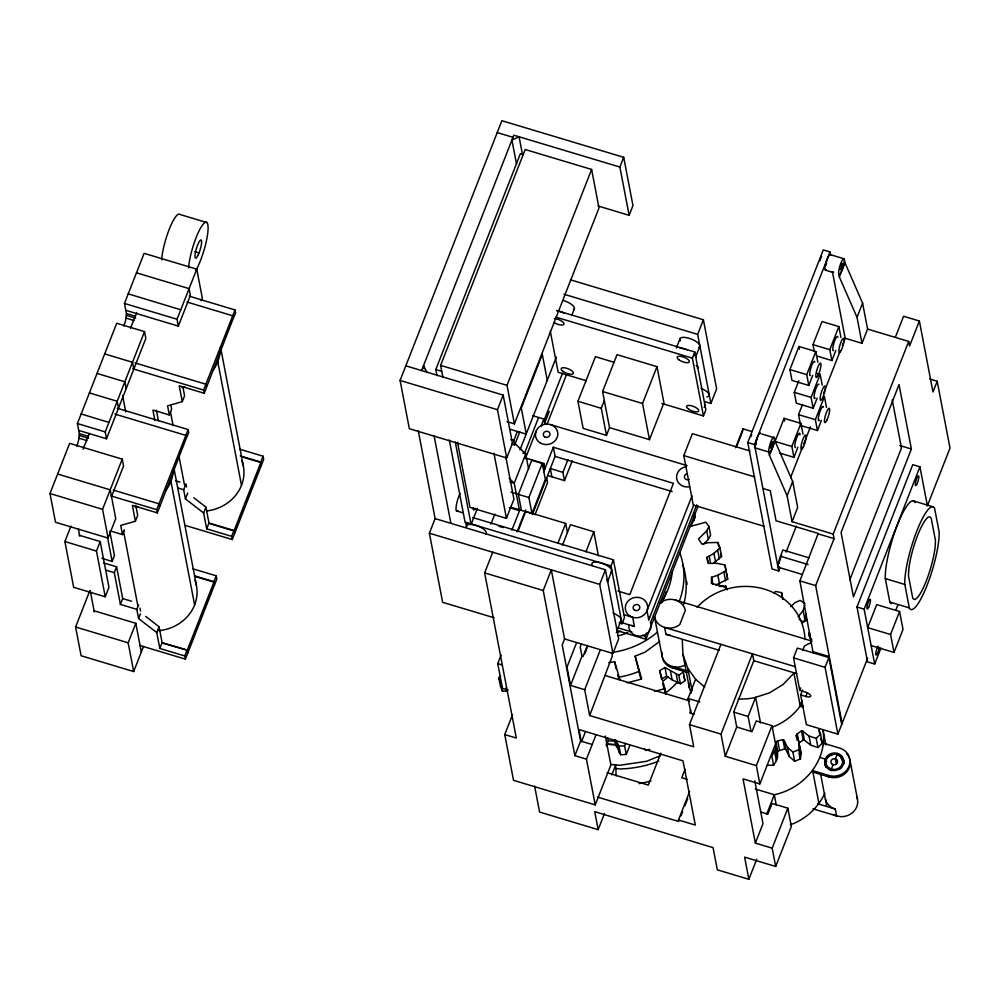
<?xml version="1.0" encoding="UTF-8"?>
<svg xmlns="http://www.w3.org/2000/svg" width="1000" height="1000" viewBox="0 0 1000 1000"><rect width="100%" height="100%" fill="white"/><g stroke="black" fill="none" stroke-linecap="round" stroke-linejoin="round"><path stroke-width="1.5" d="M76.85 446.188A11.5 2.375 -73.3 0 0 78.987 438.188L79.362 433.65L77.4 423.537L116.713 323.25L144.512 331.613L145.838 338.413L106.512 438.762L78.7 430.412M123.912 326.1A11.5 2.375 -73.3 0 0 126.05 318.1L126.425 313.562L124.475 303.45L144.125 253.337L196.75 269.163L202.275 297.913L201.175 300.7M689.613 526.625L705.8 522.212L708.938 526.55L706.725 530.812L698.525 538.962L701.963 544.087L708.438 542.675L717.9 542.5L719.938 547.888L713.925 553.375L706.888 557.375L708.637 563.45L716.8 563.3L724.875 564.95L726.025 570.575L717.862 575.212L711.575 577.275L711.388 583.387L722.763 586.213L726.938 588.725M616.125 775.888L615.7 764.925L611.8 774.85M767.375 765.25L773.587 765.3L776.375 760.875L777.387 757.913L775.638 748.763L775.962 742.113L777.725 740.85L782.938 739.688L784.112 740.387L787.475 747.337L789.225 756.5L794.663 761.225L800.45 758.925L801.038 753.913L797.262 733.838L801.425 730.925L802.7 731.1L809.05 736.1L816.2 738.312L820.537 734.087L818.85 729.362L819.737 733.938M777.387 757.913L777.725 751.263L775.962 742.113M161.688 259.812L161.975 256.375A28.062 5.8 -73.3 0 1 170.413 226.462A28.062 5.8 -73.3 0 1 180 214.488L206.95 222.587M188.65 267.913L188.925 264.475A28.062 5.8 -73.3 0 1 200.975 227.338A28.062 5.8 -73.3 0 1 207.787 232.75A28.062 5.8 -73.3 0 1 196.038 270.125M800.45 758.925C797.225 751.225 801.475 742.688 796.2 735.625L797.262 733.838M682.262 639.637L682.938 654.463L689.3 687.625L691.225 693.162M755.275 789L774.312 794.712C799.237 789.525 820.512 768.763 823.4 743.012A61.675 56.1 -10.9 0 0 822.95 729.8L825.875 744.938M798.15 616.912L803.15 610.562L804.688 605.1M802.412 622.888L804.912 619.712L806.45 614.25M690.75 526.413L695.275 517.3L694.45 513M773.587 765.3L771.838 756.15L775.638 748.763M144.512 331.613L105.213 431.9L106.512 438.762M122.225 459.15L102.575 509.325L108.1 538.075L55.512 522.275L50 493.525L69.638 443.35L122.225 459.15L123.55 465.95L111.525 496.637M139.65 645.4L185.4 659.15L216.8 579.025L216.188 575.812L192.675 568.75M185.037 525.35L232.275 539.538L263.675 459.412L263.062 456.213L239.55 449.15M83.125 449.15L89.275 433.462M130.562 328.113L136.7 312.438M79.15 535.225L100.175 541.538L108.95 587.288L105.237 596.788L73.675 587.312L64.9 541.55L70.938 526.15M125.775 310.312L178.35 326.112L177.05 319.25L196.75 269.163M178.35 326.112L190.375 295.438L189.062 288.637L136.488 272.825M105.237 596.788L96.463 551.038L100.175 541.538M108.1 538.075L115.738 518.587L110.213 489.825L57.638 474.025M143.5 646.488L133.675 671.55L81.112 655.75L75.6 627L89.787 590.8M110.525 531L122.463 534.587L124.3 529.9M154.963 420.625L152.925 410.05L169.338 414.975L171.625 409.125L171.038 406.075M101.912 558.337L112.15 561.413L114.438 555.562L109.8 531.362M185.4 659.15L184.788 655.95L159.812 648.45L156.762 632.587L138.55 618.5L136.8 609.35L120.4 604.412L114.3 572.663L116.6 566.812L103.7 562.938M122.463 534.587L120.712 525.438L135.412 521.225L137.7 515.375L135.762 505.288M169.338 414.975L167.575 405.825L182.288 401.625L184.575 395.775L182.913 387.125M135.412 521.225L132.375 505.375L157.35 512.875L156.725 509.675L188.137 429.55L117.3 408.263M182.288 401.625L179.237 385.763L204.213 393.275L203.6 390.062L235.012 309.938L189.262 296.188M120.4 604.412L122.688 598.562L116.6 566.812M157.35 512.875L186.337 438.125L185.837 435.387L115 414.113M204.213 393.275L233.212 318.525L232.712 315.788L186.962 302.038M136.8 609.35L138.637 604.663M232.275 539.538L231.65 536.337L206.675 528.837L203.637 512.987L185.425 498.888L183.675 489.738L185.5 485.062M133.675 671.55L128.162 642.8L135.8 623.3L93.763 610.675M138.55 618.5L140.387 613.812M185.425 498.888L187.725 493.038M156.762 632.587L159.062 626.737L145.7 616.4M203.637 512.987L205.938 507.137L193.787 497.738M159.812 648.45L162.1 642.6L159.062 626.737M206.675 528.837L208.975 522.987L205.938 507.137M184.788 655.95L187.075 650.1L162.1 642.6M214.513 584.875L213.888 581.663L216.188 575.812M231.65 536.337L233.95 530.487L208.975 522.987M261.375 465.262L260.763 462.062L263.062 456.213M234.562 533.7L234 530.938L260.825 462.5L241.388 456.662M405.812 365.825L503.188 395.087L512.45 443.35L506.712 457.975L409.338 428.713L400.087 380.45L501.875 120.7L623.7 157.3L632.962 205.575L629.138 215.325L598.013 205.975M421.587 370.562L513.825 135.188L619.888 167.05L629.138 215.325M436.975 375.662L435.8 369.55L520.4 153.663L523.375 154.562M442.875 377.25L440.6 365.375L525.2 149.5L591.613 169.45L599 207.975L514.4 423.862L507.025 421.637M494.2 617.8L442.625 602.3L429.375 533.212L435.112 518.6L418.263 430.75M506.712 457.975L497.463 409.7L503.188 395.087M514.4 423.862L507.013 385.337L591.613 169.45M449.3 439.95L465.15 522.612L471.1 524.4L477.337 508.462M619.888 167.05L623.7 157.3M511.688 444.075L514.65 444.963L513.812 440.562L517.225 431.85M514.65 444.963L519.775 431.887M571.65 315.637L574.288 308.938M490.875 524.2L494.85 514.038M519.963 449.95L556.375 357.05M524.675 452.987L538.6 417.463M525.288 458.787L536.112 431.163M541.013 426.275L543.85 419.05L532.7 415.7M543.787 421.05L562.537 373.188M512.575 714.625L504.75 734.587L516.312 738.062L484.65 572.9L492.738 552.25M457.5 442.25L470 507.4L506.438 518.35L513.925 499.237L505.788 456.812M547.1 423.9L544.637 423.162L549.25 411.4M546.975 424.475L566.3 375.163M511.875 530.175L519.513 510.675L514.237 483.2L525.7 453.95L514.35 442.863M510.7 507.163L531.962 513.55L528.888 497.537L542.263 463.425L531.737 460.262L518.375 494.375L521.438 510.387M517.125 531.75L525.662 509.975M542.737 466.413L543.875 463.512L525.662 458.038M517.95 531.263L525.725 511.413L565.688 523.425L567.413 532.487M543.7 471.45L544.837 468.55L543.875 463.512M543.688 471.812L553.325 447.238L673.413 483.312L629.788 594.65L617.925 591.075M531.962 513.55L545.325 479.438L542.263 463.425M532.45 514.45L555.075 456.388L553.325 447.238M609.513 427.638L649.475 439.65L663.925 402.8L656.988 366.65L617.025 354.65L602.587 391.5L609.513 427.638L606.487 435.387L583.138 428.375L577.938 401.287L595.425 356.688L614.388 362.388M535.037 514.675L547.562 482.725L546.675 478.15M547.95 475.6L564.5 480.6L562.925 472.362L567.9 459.663M564.5 480.6L572.25 460.838M508.162 690.037L502.488 688.325L497.738 663.575L501.087 655.013M606.487 435.387L601.287 408.312L604.325 400.562M557.9 543.263L565.688 523.425M574.888 755.662L543.225 590.5L551.312 569.85L564.562 638.938L562.2 644.975L580.625 741.038L574.888 755.662L586.462 759.137L595.237 804.887L513.525 780.337L504.75 734.587M562.425 545.237L570.45 524.738L593.8 531.75L598.413 555.825M649.475 439.65L642.55 403.5L656.988 366.65M585.913 551.888L593.8 531.75M676.375 348L680.062 338.612M576.638 642.537L567 667.138L570.5 685.438L584.7 689.712L589.65 715.537L693.725 746.812L689.475 724.638L720.925 644.35M564.562 638.938L612.938 653.475L599.688 584.388L605.413 569.763L435.112 518.6M704.963 401.688L710.913 403.475L697.663 334.387L703.388 319.775L570.425 279.812M661.95 403.475L703.45 415.95L692.375 358.137L694.775 352L556.912 310.575M619.1 622.863L622.062 623.75L610.975 565.938L613.387 559.8L472.55 517.487M581.337 644.175L580.212 647.05L581.962 656.2L570.5 685.438M611.638 571.275L607.438 582A10.6 3.812 21.4 0 0 607.013 579.763M699.688 346.625L695.487 357.337A10.6 3.812 21.4 0 0 695.05 355.1M587.388 645.375L583.013 656.513L581.962 656.2M584.775 653.787L587.525 646.787M584.7 689.712L600.35 649.762M764.112 526.3L693.275 505.012L683.8 455.6L692.387 433.663L749.95 450.962M622.062 623.75L624.475 617.612L613.387 559.8M703.45 415.95L705.863 409.812L694.775 352M612.938 653.475L618.663 638.85L605.413 569.763M710.913 403.475L716.637 388.862L703.388 319.775M589.65 715.537L612.375 655.975L611.812 653.062M581.675 741.363L585.525 731.513M586.462 759.137L596.05 734.675M692 495.875L647 610.712L648.75 619.862L693.763 505.025M616.737 630.487L645.9 639.25L645.288 636.05L646.413 633.15M650.387 623.025L696.712 504.825M645.9 639.25L698.1 506.062M606.263 745.938L608.225 740.925L607.675 738.05M595.237 804.887L610.887 764.963L605.325 735.987M735.588 447.725L742.987 428.85L751.9 431.538M736.925 445.825L742.613 431.312M608.225 740.925L614.4 741.038L620.662 754.712L626.263 754.475L624.612 745.875L625.6 743.35M779.875 568.075L778.737 570.962L772.013 568.95L747.775 442.55L823.263 249.925L829.987 251.95L830.575 254.988M626.263 754.475L629.725 745.638M534.6 786.025L539.587 812.062L598.162 829.663L604.425 813.688M778.737 570.962L754.5 444.575L829.987 251.95M812.775 375.363L808.812 385.462L791.988 380.412L789.9 369.562L798.962 346.463L815.788 351.525L817.862 362.362M842.087 723.425L815.662 585.625L834.075 538.638L833.2 534.062L792.087 521.7L787.113 495.763L769.45 455.363L775.025 441.125L774.388 437.788L762.087 434.087M833.688 272A8.188 1.688 -73.3 0 1 832.412 271.725L845.175 338.25L862 343.312L857.025 317.362L839.362 276.962L844.938 262.738L844.3 259.387M803 434.237L800.913 423.387L784.087 418.338L775.037 441.438L791.862 446.488L793.938 457.337L779.925 453.125M817.138 398.15L813.175 408.25L796.35 403.2L794.275 392.35L798.8 380.8M814.275 351.413L812.975 344.637L822.025 321.538L838.85 326.587L840.938 337.425M808.812 385.462L806.725 374.625L815.788 351.525M660.8 753.2L648.3 785.1L607.025 772.7M800.362 424.125L798.55 414.637L802.513 404.525M690.975 713.487L688.088 698.413L695.588 679.262L687.775 668.325L682.938 654.463M791.862 446.488L800.913 423.387M813.175 408.25L811.1 397.413L820.15 374.3L817.35 373.462M816.45 355.9L831.875 360.538L829.8 349.688L838.85 326.587M690.938 710.288L689.887 712.962L694.05 714.212M793.938 457.337L797.9 447.225M831.875 360.538L835.837 350.425M790.512 477.725L802.475 447.212M803.612 444.312L810.45 426.875M823.538 393.462L840.05 351.325M842.325 345.513L845.175 338.25M800.625 425.475L817.45 430.538L815.375 419.688L824.425 396.587L826.5 407.425M787.113 495.763L792.688 481.525L775.025 441.125M857.025 317.362L862.6 303.137L844.938 262.738M817.45 430.538L821.413 420.425M685.1 769.2L681.75 777.725L687.387 779.412M792.087 521.7L797.663 507.475L792.688 481.525M862 343.312L867.575 329.075L862.6 303.137M779.562 566.975A8.188 1.688 -73.3 0 1 778.263 564.875A8.188 1.688 -73.3 0 1 780.438 556.237L782.9 549.975L809.112 557.85M597.487 797.075L678.763 821.5L678.475 820.013L689.663 791.462M681 815.788L682.675 811.5M684.912 805.8L687.712 798.662M786.125 552.137L796.338 526.062M725.275 756.287L721.012 734.112L752.475 653.838L753.8 660.7L733.8 711.725L736.725 727.038L725.275 756.287L756.35 765.625L759.85 783.925L743.025 778.875L755.35 843.112L772.175 848.162L775.688 866.462L744.613 857.125L748.863 879.3L717.312 869.825L713.062 847.65L594.712 811.65L598.162 829.663M813.125 652.837L799.887 580.887L818.225 533.438L776.05 520.763L770.288 490.712L762.925 488.5M895.425 337.1L903.6 316.262L919.375 321L932.987 391.975L937.188 381.25L929.825 379.038M751.025 731.525L748.125 716.45L755.625 697.312L769.488 692.875L783.025 684.538L793.95 673.188L800.312 706.35L803.263 707.237M833.2 534.062L908.7 341.438L867.575 329.075M919.375 321L909.575 346.012L908.7 341.438M802.55 690.025L800.638 694.9L805.888 696.488A5.613 2.025 21.4 0 0 810.713 695.775A5.613 2.025 21.4 0 0 805.013 691.912L799.762 690.325L793.525 657.85L797.35 648.1L828.9 657.575L841.712 724.4M756.35 765.625L772.013 725.65L756.237 720.913L752.038 731.637L736.725 727.038M802.712 650.438L804.388 646.162L807.513 644.237A15.762 14.35 -10.9 0 1 811.425 642.975M759.85 783.925L775.512 743.95L772.013 725.65M799.762 690.325L800.713 687.887M849.775 579.888L901.462 448L892.225 399.862M805.888 696.488L807.325 692.825M755.35 843.112L762.987 823.612L754.775 780.788M766.812 813.863L774.312 794.712L776.338 805.275M800.638 694.9L806.338 724.663L837.887 734.15L825.075 667.325L829.275 656.6L813.5 651.862M911.388 449L853.438 596.888L841.075 532.463L899.038 384.575L911.388 449L899.912 445.55M748.863 879.3L756.725 859.225M880.938 648.075L874.675 664.05L867.525 661.9L857 607L912.775 464.675L919.925 466.825L927.237 504.95M874.675 664.05L864.15 609.15L919.925 466.825M772.175 848.162L787.837 808.2L772.062 803.45L767.862 814.175L760.625 812M775.688 866.462L791.35 826.5L787.837 808.2M837.887 734.15L867.65 658.213M927.288 506.05L950 448.075L937.188 381.25M830.975 770.1L833.1 764.7M837.513 753.438L835.387 758.85L836.438 764.338M895.738 610.312L898.012 604.513M890.562 634.5L899.575 611.5L876.712 604.625L867.688 627.638L890.562 634.5L894 652.438L871.125 645.562M894 652.438L903.012 629.438L899.575 611.5M703.25 544.5L708.375 539.412L710.588 535.15L708.938 526.55M802.212 700.925L800.025 704.862L802.975 705.75M801.775 703.725C794.788 714.5 783.838 723.138 771.688 727.362M824.837 793.25C818.225 807.8 805.425 819.488 790.375 824.762M809.287 636.638L809.312 632.525L810.487 638.625M790.662 606.625L795.163 602.55L800.188 600.363L805.075 603.737M713.225 563.425L721.587 556.487L719.938 547.888M773.675 593.325L775.537 591.413L781.562 592.65L782.725 598.75M505.775 688.162L506.325 691.038L502.525 691.237L500.438 686.363L498.787 677.763L500.662 675.9M799.025 742.987L803.188 740.075L804.463 740.25L810.812 745.263L817.962 747.475L822.3 743.238L820.537 734.087M715.738 585.05L727.675 579.175L726.025 570.575M659.675 641.5L645 652.175L635.112 656.188L640.913 679.112M777.725 751.263L784.688 748.838L785.863 749.538L789.225 756.5M665 667.513L678.775 675.212L683.35 672.113L685 680.713L680.425 683.812L672.125 679.825L666.65 676.112L665 667.513L659.725 670.638L661.1 677.812M661.375 679.237L666.65 676.112M807.15 620.087L803.3 622.087L799.112 619.275M660.55 755.625L646.575 761.3L619.625 765.288L611.1 764.488M787.475 747.337L792.913 752.075L798.688 749.775M649.75 749.35L645.875 750.512L644.062 748.475M654.463 691.45L664.925 688.6L659.725 670.638M627.125 682.9L641.712 678.988L635.112 656.188M608.663 662.638L614.712 661.75L620.112 680.375M719.15 586.487L725.75 586.138L727.312 589.788M615.513 739.825L619.012 746.1L624.612 745.875M616.4 768.575L620.325 768.95A104.375 94.95 -10.9 0 0 658.775 761.162M497.212 132.587L512.987 137.338M830.375 254.662L844.038 258.775A8.188 1.688 -73.3 0 1 841.413 271.575A8.188 1.688 -73.3 0 1 839.087 269.175A8.188 1.688 -73.3 0 1 844.038 258.775M825.312 270.138L832.675 272.35M812.975 344.637L829.8 349.688M563.925 294.212L697.663 334.387M789.9 369.562L806.725 374.625M555.988 317.162L692.375 358.137M794.275 392.35L811.1 397.413M798.55 414.637L815.375 419.688M194.788 251.7L199.037 252.975M586.35 380.763L558.175 372.3L550.3 331.225M602.587 391.5L642.55 403.5M747.775 442.55L754.5 444.575M913.363 500.887L932.875 506.75M577.938 401.287L601.287 408.312M440.6 365.375L507.013 385.337M435.8 369.55L441.737 371.325M683.8 455.6L754.638 476.887M550.45 424.575L687.113 465.637M400.087 380.45L497.463 409.7M124.475 303.45L177.05 319.25M126.425 313.562L135.638 316.325M510.025 429.263L526.3 434.15L521.3 408.075L542.312 354.45L547.312 380.538M126.412 315.363L135.612 318.137M126.05 318.1L133.95 320.462M510.85 439.675L513.812 440.562M818.312 533.9L834.075 538.638M555.075 456.388L672.212 491.575M522.812 453.088L525.7 453.95L528.638 469.212M885.312 578.587L904.812 584.45L909.312 607.875L889.8 602.013L885.312 578.587A44.3 9.15 -73.3 0 1 897.275 525.288A44.3 9.15 -73.3 0 1 915.113 502.55M780.438 556.237L808.112 564.55M135.062 362.938L205.9 384.212L206.388 386.95M104.7 353.925L132.525 362.287L133.812 369.1M509.9 481.887L514.237 483.2L509.087 478.15M132.762 368.787L203.6 390.062M778.55 567.312L801.862 574.325M511.012 492.163L528.888 497.537M799.887 580.887L815.662 585.625M97.062 373.438L124.875 381.788L126.175 388.6M857 607L864.15 609.15M509.438 507.65L519.513 510.675M456.45 510.875L463.062 512.863M498.925 526.287L503.237 527.575M610.975 565.938L465.7 522.288L466.575 526.85M240.2 455.875L260.763 462.062M675.35 600.037L812.1 641.125M77.4 423.537L105.213 431.9M429.375 533.212L599.688 584.388M79.362 433.65L88.562 436.413M79.338 435.462L88.55 438.225M78.987 438.188L86.875 440.562M793.525 657.85L825.075 667.325M484.65 572.9L543.225 590.5M623.825 614.637L632.663 617.3L634.412 626.45L621.15 622.463M795.45 666.75L664.613 627.438L665.938 634.3L719.287 650.325M175.525 480.75L180 482.1M753.8 660.7L796.775 673.612M177.712 487.95L183.675 489.738M617.013 627.55L631.888 632.025M642.312 635.163L645.288 636.05M113.275 490.075L159.025 503.825L159.512 506.562M210.087 523.75L232.512 530.487M110.975 495.925L156.725 509.675M686.862 670.863L672.1 666.425L672.375 667.913L687.15 672.35M50 493.525L102.575 509.325M688.088 698.413L699.8 701.925M733.487 712.05L748.125 716.45M605.312 675.562L689.65 700.913M819.938 757.475L825.25 759.075L825.537 760.562M497.738 663.575L502 664.862M194.8 575.925L213.888 581.663M689.475 724.638L721.012 734.112M194.513 576.275L213.95 582.112L187.125 650.55L187.688 653.3M64.9 541.55L96.463 551.038M823.65 744.675L823.363 743.188L839.613 748.075A15.762 14.35 -10.9 0 1 849.013 766.213A15.762 14.35 -10.9 0 1 828.875 775.462L812.625 770.588L818.988 803.737M812.913 772.075L829.163 776.95L828.875 775.462M105.538 570.025L114.3 572.663M817.537 803.737L835.312 809.075L836.637 815.938L840.65 816.65A15.762 14.35 -10.9 0 0 856.775 796.862M122.688 598.562L131.637 601.25M812.925 808.812L836.637 815.938A15.762 14.35 -10.9 0 1 833 814.35M580.625 741.038L592.188 744.513M161.713 642.913L187.075 650.1M75.6 627L128.162 642.8M678.475 820.013L695.3 825.062L682.987 760.825L578.962 729.575L581.312 741.8M89.425 392.912L117.225 401.287L118.537 408.088M128.238 293.863L180.763 309.775M562.925 472.362L550.312 468.537L551.9 476.775M81.163 413.963L108.925 422.425M704.688 687.1L695.588 679.262M811.825 639.425L810.325 638.013L808.7 633.587M426.85 372.137L423.5 365.688L424.075 368.713M799.575 748.438L800.65 750.875M498.787 677.763L500.875 682.638L502.525 691.237M720.562 553.8L721.587 556.487M820.612 738.512L822.3 743.238M825.325 798.737L826.438 801.925A15.762 14.35 -10.9 0 0 835.312 809.075M650.588 622.513C652.862 628.45 647.862 634.888 641.938 635.875A11.225 10.213 -10.9 0 1 631.425 632.712L629.862 630.513A11.225 10.213 -10.9 0 1 628.85 625.325M683.713 676.263L685 680.713M662.675 683.737L665.275 692.712M617.612 674.65L618.85 678.95M233.212 318.525L235.625 313.137L235.012 309.938M186.337 438.125L188.75 432.75L188.137 429.55M727.675 579.175L724.875 564.95M838.725 273.625L839.362 276.962M820.15 374.3L822.237 385.15M798.962 346.463L799.475 349.175M850 760.25L857.487 799.262M784.087 418.338L784.613 421.05M803.15 610.562L804.912 619.712M769.45 455.363L768.812 452.025L755.138 447.912A8.188 1.688 -73.3 0 1 757.288 437.463A8.188 1.688 -73.3 0 1 760.725 433.675M816.2 738.312L817.962 747.475M820.638 774.25L826.637 805.6M809.05 736.1L810.812 745.263M802.7 731.1L804.463 740.25M801.425 730.925L803.188 740.075M742.987 428.85L743.175 429.862M799.287 744.762L801.038 753.913M796.2 735.625L797.075 740.2M792.913 752.075L794.663 761.225M784.112 740.387L785.863 749.538M782.938 739.688L784.688 748.838M777.725 740.85L779.475 750M774.625 751.725L776.375 760.875M760.55 722.938L755.625 697.312L754.188 697.788A61.662 56.1 -10.9 0 1 738.15 698.95M723.913 572.238L725.562 580.837M717.9 542.5L718.725 546.8M725.75 586.138L726.3 589M717.7 550.237L719.35 558.85M713.925 553.375L715.575 561.975M717.862 575.212L719.513 583.812M706.725 530.812L708.375 539.412M709.225 556.275L710.6 563.438M711.575 577.275L712.95 584.45M706.888 557.375L707.987 563.112M693.5 515.975L694.325 520.275M687.775 668.325L692.113 690.925M678.775 675.212L680.425 683.812M676.225 674.362L677.875 682.962M670.475 671.213L672.125 679.825M661.988 655.725L654.5 616.737A15.762 14.35 -10.9 0 0 676.637 626.562L679.762 624.637L685.35 610.388L684.225 607.188A15.762 14.35 -10.9 0 0 659.875 603.05M664.925 688.6L666.025 694.338M522.562 154.875L519.087 136.762L511.912 140.062L516.55 164.2M614.712 661.75L616.087 668.913M619.012 746.1L620.662 754.712M617.5 744.075L619.15 752.675M615.112 739.85L616.487 747.013M543.85 419.05L544.637 423.162M493.938 453.2L506.438 518.35M455.3 442.038L471.1 524.4M434.038 435.487L450.887 523.337M220.5 346.987L243.325 465.988M217.787 361.75L241.488 485.325M185.963 483.888L186.55 486.938M170.438 411.737L173.075 425.462M178.925 455.975L184.488 484.963M173.925 468.125L196.45 585.6M170.925 481.362L194.625 604.938M156.387 410.25L158.412 420.825M122.587 395.45L125.75 411.975M139.975 608.075L140.55 611.125M123.562 531.337L137.9 606.1M135.8 623.3L141.312 652.05M107.513 537.212L112.15 561.413M78.3 528.587L79.737 536.1M90.262 590.925L94.288 611.95M781.562 592.65L782.775 599.513M689.087 683.225L689.3 687.625M220.087 352.15A40.963 37.262 -10.9 0 1 212.875 370.562M185.025 387.062A40.963 37.262 -10.9 0 1 181.988 387.438M241.812 460.625A40.963 37.262 -10.9 0 1 207.213 510.863M173.225 471.75A40.963 37.262 -10.9 0 1 166 490.175M138.15 506.675A40.963 37.262 -10.9 0 1 135.113 507.05M194.938 580.237A40.963 37.262 -10.9 0 1 158.812 630.625M826.325 269.8A8.188 1.688 -73.3 0 1 826.188 262.038A8.188 1.688 -73.3 0 1 830.638 255.287M780.275 559.85A3.362 0.7 -73.3 0 1 780.525 559.012M756.137 444.562A5.138 1.062 -73.3 0 1 756.413 442.475M757.087 439.925A5.138 1.062 -73.3 0 1 757.525 438.7M833.462 350.7A7.462 1.538 -73.3 0 1 834.15 342.3A7.462 1.538 -73.3 0 1 837.913 337.075M819.55 420.3A7.462 1.538 -73.3 0 1 819.425 413.225A7.462 1.538 -73.3 0 1 823.475 407.075M819.887 260.8A5.138 1.062 -73.3 0 1 820.713 258.288M821.175 257.2A5.138 1.062 -73.3 0 1 821.637 256.337M779.287 563.35A5.138 1.062 -73.3 0 1 779.562 561.25M779.862 560A5.138 1.062 -73.3 0 1 780.675 557.487M781.15 556.4A5.138 1.062 -73.3 0 1 781.612 555.538M826.125 265.212A5.138 1.062 -73.3 0 1 826.625 262.812M750.8 436.675A5.138 1.062 -73.3 0 1 751.725 434.738M795.525 447.5A7.462 1.538 -73.3 0 1 796.525 438.188A7.462 1.538 -73.3 0 1 800.037 434.888M815.288 398.013A7.462 1.538 -73.3 0 1 814.887 391.887A7.462 1.538 -73.3 0 1 818.975 384.225M810.387 375.625A7.462 1.538 -73.3 0 1 811.075 367.238A7.462 1.538 -73.3 0 1 814.837 362.013M904.812 584.45A44.3 9.15 -73.3 0 1 916.787 531.138A44.3 9.15 -73.3 0 1 934.613 508.413L939.112 531.838A44.3 9.15 -73.3 0 1 927.138 585.138A44.3 9.15 -73.3 0 1 909.312 607.875M891.55 603.663A44.3 9.15 -73.3 0 1 889.8 602.013M879.237 647.362A5.112 1.05 -73.3 0 1 877.013 654.175A5.112 1.05 -73.3 0 1 875.825 652.962A5.112 1.05 -73.3 0 1 878.05 646.137M689.7 486.75A11.225 10.213 -10.9 0 1 676.737 478.862A11.225 10.213 -10.9 0 1 685.8 466.7M689.175 479.462A3.362 3.062 -10.9 0 1 684.55 477.762A3.362 3.062 -10.9 0 1 687.163 473.725M672.15 572.3A71.888 65.4 -10.9 0 1 660.362 603.425M620.837 631.237A71.888 65.4 -10.9 0 1 616.287 632.45M616.712 744.837A81.925 74.538 -10.9 0 1 606.05 744.112M650.962 780.975A111.525 101.463 -10.9 0 1 638.975 783.612M840.987 758.075A8.475 7.713 -10.9 0 1 839.963 769M831.637 770.612A8.475 7.713 -10.9 0 1 826.587 760.875M848.763 756.712A15.762 14.35 -10.9 0 1 844.638 773.95A15.762 14.35 -10.9 0 1 825.512 775.337M846.562 753.612A15.762 14.35 -10.9 0 1 848.138 755.625M684.112 665.55A15.762 14.35 -10.9 0 1 661.8 651.988M669.938 634.975A15.762 14.35 -10.9 0 1 665.938 634.3M649.388 617.238A11.225 10.213 -10.9 0 1 648.75 619.862M634.412 626.45A11.225 10.213 -10.9 0 1 631.825 625.3M666.287 591.912A66.662 60.65 -10.9 0 1 661.7 602.812M627.85 632.675A66.662 60.65 -10.9 0 1 618.188 635.887M825.863 767.237A9.6 8.725 -10.9 0 1 832.862 754.688M837.788 754.925A9.6 8.725 -10.9 0 1 844.05 763.713M682.625 564.163A81.925 74.538 -10.9 0 1 683.725 604.263M686.575 581.438A81.925 74.538 -10.9 0 1 687.087 584.4M672.375 667.913A15.762 14.35 -10.9 0 1 662.087 653.475M697.05 607.325A61.662 56.1 -10.9 0 1 764.463 589.15A61.662 56.1 -10.9 0 1 804.95 639.738M677.788 681.712A84.338 76.725 -10.9 0 1 665.4 693.125M639.1 671.338A81.562 74.2 -10.9 0 1 618.638 677.163M668.337 676.625A81.562 74.2 -10.9 0 1 663.85 680.5M679.938 553.2A81.562 74.2 -10.9 0 1 679.075 601.775M657.237 632.238A81.562 74.2 -10.9 0 1 612.337 652.412M616.125 744.488A81.562 74.2 -10.9 0 1 607.1 743.913M554.338 318.562A6.562 2.362 21.4 0 1 562.6 321.775A6.562 2.362 21.4 0 1 562.2 325.037A6.562 2.362 21.4 0 1 553.875 322.388M475.05 508.162A5.362 1.113 -73.3 0 1 473.325 507.788M556.888 310.712A10.6 3.812 21.4 0 1 564.513 313.412M696.213 365.6A3.362 1.212 21.4 0 1 697.275 367.962M466.488 526.6A10.6 3.812 21.4 0 1 478.2 526.188A10.6 3.812 21.4 0 1 485.45 534.338M592.45 565.5A10.6 3.812 21.4 0 1 602.3 563.375A10.6 3.812 21.4 0 1 610.85 572.013M620.275 621.175A10.6 3.812 21.4 0 0 621.075 620.438L616.875 631.163A10.6 3.812 21.4 0 0 616.438 628.913M613.025 613.025A10.6 3.812 21.4 0 1 621.2 619.412M680.487 340.85A10.6 3.812 21.4 0 1 690.35 338.713A10.6 3.812 21.4 0 1 698.888 347.362M679.975 348.1A10.6 3.812 21.4 0 1 687.438 349.938M704.475 404.263A10.6 3.812 21.4 0 1 704.112 407.25M701.075 388.375A10.6 3.812 21.4 0 1 706.912 396.95M563.638 300.613A10.6 3.812 21.4 0 1 573.488 309.688M457.837 510.412A11.225 2.325 -73.3 0 1 456.175 506.438A11.225 2.325 -73.3 0 1 460.062 493.338M908.625 571.075L908.487 575.938L912.763 598.2L914.05 599.425A33.763 6.975 -73.3 0 0 926.312 580.837A33.763 6.975 -73.3 0 0 935.312 545.2L935.438 540.337L931.162 518.088L929.875 516.85A33.763 6.975 -73.3 0 0 917.613 535.438A33.763 6.975 -73.3 0 0 908.625 571.075M198.175 254.988A9.537 1.975 -73.3 0 0 201.238 240.075A9.537 1.975 -73.3 0 0 195.475 252.2A9.537 1.975 -73.3 0 0 198.175 254.988M771.5 449.975A8.188 1.688 -73.3 0 0 774.125 437.163A8.188 1.688 -73.3 0 0 769.175 447.575A8.188 1.688 -73.3 0 0 771.5 449.975M841.475 268.587A3.362 0.7 -73.3 0 0 842.55 263.325A3.362 0.7 -73.3 0 0 840.512 267.6A3.362 0.7 -73.3 0 0 841.475 268.587M771.562 446.987A3.362 0.7 -73.3 0 0 772.638 441.725A3.362 0.7 -73.3 0 0 770.6 446A3.362 0.7 -73.3 0 0 771.562 446.987M841.375 350.012A7.462 1.538 -73.3 0 0 843.763 338.35A7.462 1.538 -73.3 0 0 839.262 347.825A7.462 1.538 -73.3 0 0 841.375 350.012M826.95 420.012A7.462 1.538 -73.3 0 0 829.338 408.35A7.462 1.538 -73.3 0 0 824.825 417.825A7.462 1.538 -73.3 0 0 826.95 420.012M818.3 374.938A7.462 1.538 -73.3 0 0 820.7 363.275A7.462 1.538 -73.3 0 0 816.188 372.762A7.462 1.538 -73.3 0 0 818.3 374.938M822.675 397.725A7.462 1.538 -73.3 0 0 825.062 386.062A7.462 1.538 -73.3 0 0 820.55 395.55A7.462 1.538 -73.3 0 0 822.675 397.725M803.438 446.812A7.462 1.538 -73.3 0 0 805.837 435.15A7.462 1.538 -73.3 0 0 801.325 444.625A7.462 1.538 -73.3 0 0 803.438 446.812M917 483.875A5.112 1.05 -73.3 0 0 918.65 475.887A5.112 1.05 -73.3 0 0 915.562 482.375A5.112 1.05 -73.3 0 0 917 483.875M868.637 607.288A5.112 1.05 -73.3 0 0 870.275 599.312A5.112 1.05 -73.3 0 0 867.188 605.8A5.112 1.05 -73.3 0 0 868.637 607.288M544.7 436.9A3.362 3.062 -10.9 0 0 549.975 434.487A3.362 3.062 -10.9 0 0 545.212 431.587A3.362 3.062 -10.9 0 0 544.7 436.9M540.212 442.925A11.225 10.213 -10.9 0 0 557.775 434.85A11.225 10.213 -10.9 0 0 541.9 425.2A11.225 10.213 -10.9 0 0 540.212 442.925M634.562 610.138A3.362 3.062 -10.9 0 0 639.825 607.712A3.362 3.062 -10.9 0 0 635.062 604.812A3.362 3.062 -10.9 0 0 634.562 610.138M630.075 616.15A11.225 10.213 -10.9 0 0 647.625 608.075A11.225 10.213 -10.9 0 0 631.75 598.425A11.225 10.213 -10.9 0 0 630.075 616.15M829.4 768.263A8.475 7.713 -10.9 0 0 842.65 762.175A8.475 7.713 -10.9 0 0 830.662 754.875A8.475 7.713 -10.9 0 0 829.4 768.263M828.763 769.125A9.6 8.725 -10.9 0 0 843.775 762.225A9.6 8.725 -10.9 0 0 830.188 753.962A9.6 8.725 -10.9 0 0 828.763 769.125M832.312 764.35A3.362 3.062 -10.9 0 0 837.588 761.925A3.362 3.062 -10.9 0 0 832.825 759.038A3.362 3.062 -10.9 0 0 832.312 764.35M688.7 409.225A6.562 2.362 21.4 0 0 698.763 411.125A6.562 2.362 21.4 0 0 690.6 405.575A6.562 2.362 21.4 0 0 688.7 409.225M563.3 371.55A6.562 2.362 21.4 0 0 573.362 373.438A6.562 2.362 21.4 0 0 565.2 367.9A6.562 2.362 21.4 0 0 563.3 371.55M679.275 360.062A6.562 2.362 21.4 0 0 689.338 361.962A6.562 2.362 21.4 0 0 681.175 356.413A6.562 2.362 21.4 0 0 679.275 360.062"/></g></svg>
